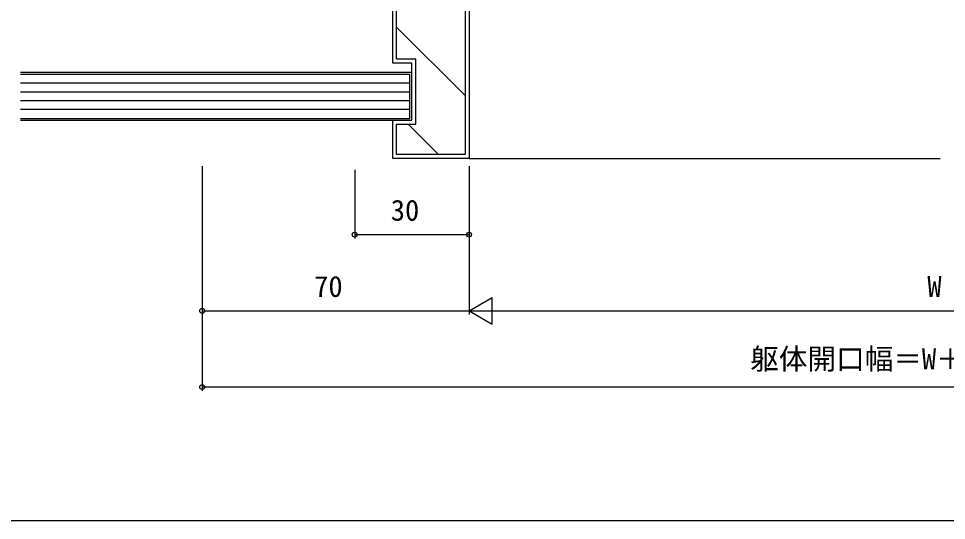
# Model space of a CAD drawing. Units: millimetres, scale not verified. Extents: x -437 to 438, y -344 to 341.
# Drawn here: x -70.9 to 172.4, y -343.8 to -212.1 of the extents above; entities that cross this region are included whole.
import ezdxf
from ezdxf.enums import TextEntityAlignment as Align

# ---------------------------------------------------------------- set-up
doc = ezdxf.new("R2010")
doc.units = ezdxf.units.MM
doc.header["$LTSCALE"] = 2
for name, color, linetype in [('0-5_YKK_D', 6, 'Continuous'), ('0-6_YKK_ZWAK', 7, 'Continuous'), ('0-7_YSS_K', 3, 'Continuous')]:
    doc.layers.add(name, color=color, linetype=linetype)
doc.styles.add('ＭＳ ゴシック', font='')
doc.styles.get('ＭＳ ゴシック').set_extended_font_data('MS Gothic')

msp = doc.modelspace()

# ---------------------------------------------------------------- linework, layer by layer
at = {"layer": '0-5_YKK_D'}
for p, q in [((-22.8, -250.8), (-22.8, -309.8)), ((-22.8, -250.8), (-22.8, -289.8)), ((17.2, -251.8), (17.2, -269.8)), ((47.2, -250.8), (47.2, -289.8)), ((47.2, -250.8), (47.2, -289.8)), ((47.2, -251.8), (47.2, -269.8)), ((17.2, -268.8), (47.2, -268.8)), ((47.2, -288.8), (53.262, -285.3)), ((53.262, -292.3), (53.262, -285.3)), ((-22.8, -288.8), (47.2, -288.8)), ((47.2, -288.8), (53.262, -292.3)), ((47.2, -288.8), (59.324, -288.8)), ((54.2, -288.8), (288.6, -288.8)), ((365.6, -308.8), (-22.8, -308.8))]:
    msp.add_line(p, q, dxfattribs=at)
for centre in [(17.2, -268.8), (47.2, -268.8), (-22.8, -288.8), (-22.8, -308.8)]:
    msp.add_circle(centre, 0.637, dxfattribs=at)
at = {"layer": '0-6_YKK_ZWAK'}
msp.add_lwpolyline([(-436.8, -343.8), (438.2, -343.8), (438.2, 306.2)], dxfattribs=at)
at = {"layer": '0-7_YSS_K'}
for p, q in [((28.2, -214.33), (46.2, -232.33)), ((31.7, -229.1), (-70.4, -229.1)), ((31.7, -231.4), (-70.4, -231.4)), ((31.7, -233.7), (-70.4, -233.7)), ((31.7, -236), (-70.4, -236)), ((31.22, -239.8), (39.22, -247.8)), ((47.2, -248.8), (170.7, -248.8))]:
    msp.add_line(p, q, dxfattribs=at)
for points in [[(27.2, -133.8), (44.2, -133.8), (44.2, -148.8), (47.2, -148.8), (47.2, -248.8), (27.2, -248.8), (27.2, -238.8), (32.2, -238.8), (32.2, -223.8), (27.2, -223.8)], [(28.2, -134.8), (43.2, -134.8), (43.2, -149.8), (46.2, -149.8), (46.2, -247.8), (28.2, -247.8), (28.2, -239.8), (33.2, -239.8), (33.2, -222.8), (28.2, -222.8)]]:
    msp.add_lwpolyline(points, close=True, dxfattribs=at)
for points in [[(-70.4, -238.8), (32.2, -238.8), (32.2, -226.3), (-70.4, -226.3)], [(-70.4, -238.3), (31.7, -238.3), (31.7, -226.8), (-70.4, -226.8)]]:
    msp.add_lwpolyline(points, dxfattribs=at)

# ---------------------------------------------------------------- texts
at = {"layer": '0-5_YKK_D', "style": 'ＭＳ ゴシック'}
for s, p in [('30', (26.66, -266.8)), ('70', (6.575, -286.8)), ('W', (167.352, -286.8)), ('躯体開口幅＝W＋140', (120.924, -305.82))]:
    msp.add_text(s, height=5.499, dxfattribs=at).set_placement(p, align=Align.BOTTOM_LEFT)

doc.saveas('drawing.dxf')
